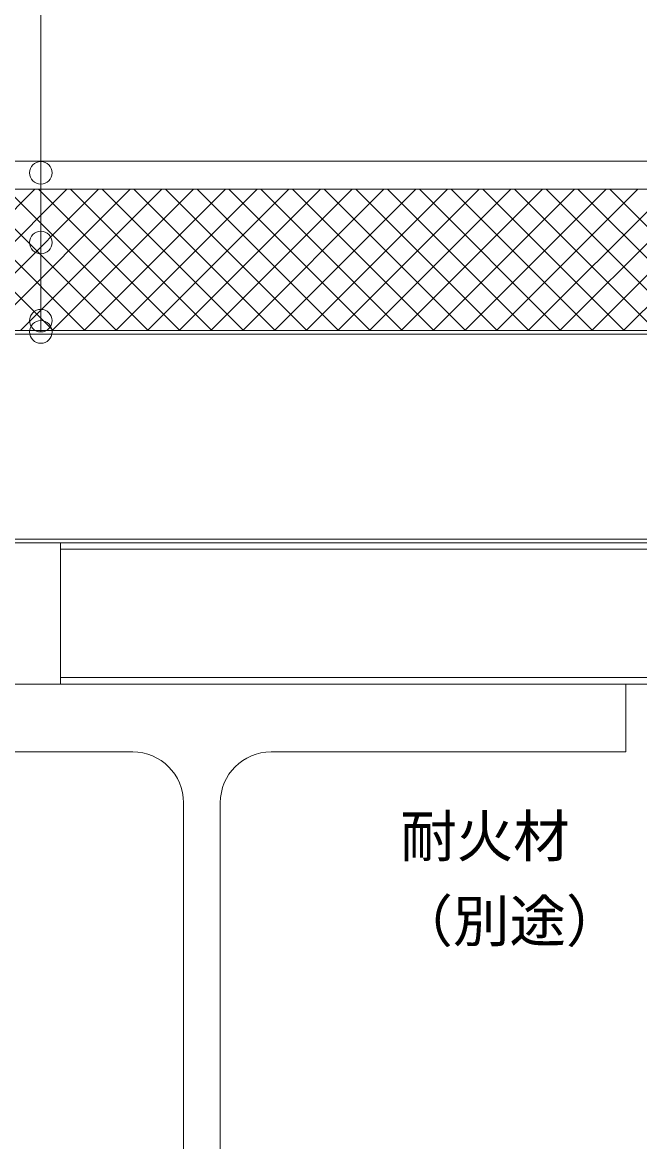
# Model space of a CAD drawing. Units: millimetres, scale not verified. Extents: x -1380 to 1380, y -955 to 955.
# Drawn here: x -124.5 to 93.8, y -456.3 to -60.4 of the extents above; entities that cross this region are included whole.
import ezdxf
from ezdxf.enums import TextEntityAlignment as Align

# ---------------------------------------------------------------- set-up
doc = ezdxf.new("R2010")
doc.units = ezdxf.units.MM
doc.header["$LTSCALE"] = 3
for name, color, linetype, lineweight in [('0-1_BOUSUI', 1, 'Continuous', 18), ('0-2_MOJI', 7, 'Continuous', 18), ('0-3_HATCH', 9, 'Continuous', 18), ('0-6_TEKKOTU', 7, 'Continuous', 18), ('0-7_dekki', 3, 'Continuous', 18), ('0-8_dannnetu', 6, 'Continuous', 18), ('0-E_doubuti', 5, 'Continuous', 18)]:
    doc.layers.add(name, color=color, linetype=linetype, lineweight=lineweight)
doc.styles.add('ＭＳ ゴシック', font='')
doc.styles.get('ＭＳ ゴシック').set_extended_font_data('MS Gothic')

msp = doc.modelspace()

# ---------------------------------------------------------------- linework, layer by layer
at = {"layer": '0-1_BOUSUI'}
msp.add_lwpolyline([(-900.086, -109.427), (150.653, -109.427), (160.086, -108.827), (260.086, -108.827)], dxfattribs=at)
at = {"layer": '0-2_MOJI'}
msp.add_line((-118, -169.898), (-118, 267.585), dxfattribs=at)
for centre in [(-118, -113.583), (-118, -138.252), (-118, -165.898), (-118, -169.898)]:
    msp.add_circle(centre, 4, dxfattribs=at)
at = {"layer": '0-3_HATCH'}
for p, q in [((-167.171, -166.519), (-120.079, -119.427)), ((-158.854, -169.427), (-108.854, -119.427)), ((-102.472, -169.427), (-152.472, -119.427)), ((-147.628, -169.427), (-97.628, -119.427)), ((-91.247, -169.427), (-141.247, -119.427)), ((-136.403, -169.427), (-86.403, -119.427)), ((-80.022, -169.427), (-130.022, -119.427)), ((-125.178, -169.427), (-75.178, -119.427)), ((-68.796, -169.427), (-118.796, -119.427)), ((-113.953, -169.427), (-63.953, -119.427)), ((-57.571, -169.427), (-107.571, -119.427)), ((-102.727, -169.427), (-52.727, -119.427)), ((-46.346, -169.427), (-96.346, -119.427)), ((-91.502, -169.427), (-41.502, -119.427)), ((-35.12, -169.427), (-85.12, -119.427)), ((-80.277, -169.427), (-30.277, -119.427)), ((-23.895, -169.427), (-73.895, -119.427)), ((-69.051, -169.427), (-19.051, -119.427)), ((-12.67, -169.427), (-62.67, -119.427)), ((-57.826, -169.427), (-7.826, -119.427)), ((-1.444, -169.427), (-51.444, -119.427)), ((-46.601, -169.427), (3.399, -119.427)), ((9.781, -169.427), (-40.219, -119.427)), ((-35.375, -169.427), (14.625, -119.427)), ((21.006, -169.427), (-28.994, -119.427)), ((-24.15, -169.427), (25.85, -119.427)), ((32.232, -169.427), (-17.768, -119.427)), ((-12.925, -169.427), (37.075, -119.427)), ((43.457, -169.427), (-6.543, -119.427)), ((-1.699, -169.427), (48.301, -119.427)), ((54.682, -169.427), (4.682, -119.427)), ((9.526, -169.427), (59.526, -119.427)), ((65.908, -169.427), (15.908, -119.427)), ((20.751, -169.427), (70.751, -119.427)), ((77.133, -169.427), (27.133, -119.427)), ((31.977, -169.427), (81.977, -119.427)), ((88.358, -169.427), (38.358, -119.427)), ((43.202, -169.427), (93.202, -119.427)), ((99.584, -169.427), (49.584, -119.427)), ((54.427, -169.427), (104.427, -119.427)), ((110.809, -169.427), (60.809, -119.427)), ((65.653, -169.427), (115.653, -119.427)), ((122.034, -169.427), (72.034, -119.427)), ((76.878, -169.427), (126.878, -119.427)), ((133.26, -169.427), (83.26, -119.427)), ((88.103, -169.427), (138.103, -119.427)), ((-113.698, -169.427), (-159.344, -123.781))]:
    msp.add_line(p, q, dxfattribs=at)
at = {"layer": '0-6_TEKKOTU'}
for p, q in [((-67.514, -660.072), (-67.514, -336.427)), ((-54.514, -336.427), (-54.514, -660.072))]:
    msp.add_line(p, q, dxfattribs=at)
msp.add_lwpolyline([(-85.514, -318.427), (-211.014, -318.427), (-211.014, -294.427), (88.986, -294.427), (88.986, -318.427), (-36.514, -318.427)], dxfattribs=at)
for centre, start, end in [((-85.514, -336.427), 0, 90), ((-36.514, -336.427), 90, 180)]:
    msp.add_arc(centre, 18, start, end, dxfattribs=at)
at = {"layer": '0-7_dekki'}
for p, q in [((-900.086, -170.627), (263.986, -170.627)), ((263.986, -243.227), (-900.086, -243.227))]:
    msp.add_line(p, q, dxfattribs=at)
msp.add_lwpolyline([(-900.086, -169.427), (263.986, -169.427), (263.986, -244.427), (-900.086, -244.427)], dxfattribs=at)
at = {"layer": '0-8_dannnetu'}
msp.add_line((-900.086, -119.427), (260.086, -119.427), dxfattribs=at)
at = {"layer": '0-E_doubuti'}
for p, q in [((-111.014, -246.727), (153.986, -246.727)), ((-111.014, -292.127), (153.986, -292.127))]:
    msp.add_line(p, q, dxfattribs=at)
msp.add_lwpolyline([(-111.014, -294.427), (153.986, -294.427), (153.986, -244.427), (-111.014, -244.427)], close=True, dxfattribs=at)

# ---------------------------------------------------------------- texts
at = {"layer": '0-2_MOJI', "style": 'ＭＳ ゴシック'}
for s, p in [('耐火材', (9.135, -359.942)), ('（別途）', (7.791, -389.976))]:
    msp.add_text(s, height=14.66, dxfattribs=at).set_placement(p, align=Align.BOTTOM_LEFT)

doc.saveas('drawing.dxf')
